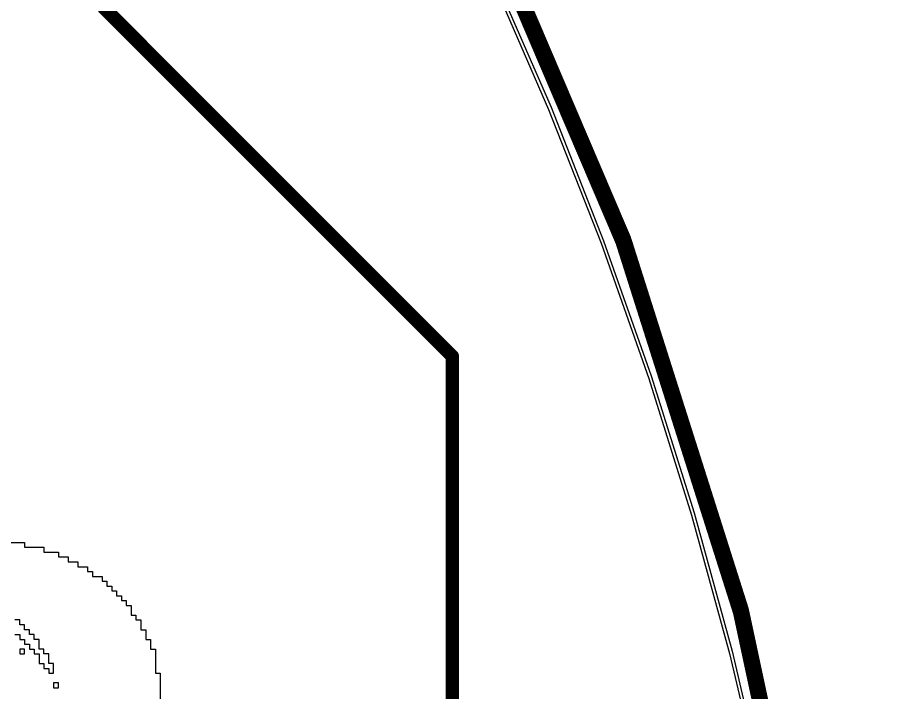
# Model space of a CAD drawing. Header units: inches. Extents: x 0.02 to 6.01, y 0.01 to 5.6.
# Drawn here: x 5.366 to 6.011, y 3.73 to 4.232 of the extents above; entities that cross this region are included whole.
import ezdxf

# ---------------------------------------------------------------- set-up
doc = ezdxf.new("R2010")
doc.units = ezdxf.units.IN
doc.header["$MEASUREMENT"] = 0
for name, color, linetype in [('Bottom Layer', 5, 'Continuous'), ('Top Layer', 1, 'Continuous'), ('Top Overlay', 2, 'Continuous')]:
    doc.layers.add(name, color=color, linetype=linetype)

msp = doc.modelspace()

# ---------------------------------------------------------------- linework, layer by layer
at = {"layer": 'Bottom Layer'}
for p, q in [((5.72089, 4.26296), (5.76345, 4.16519)), ((5.76345, 4.16519), (5.80249, 4.06596)), ((5.80249, 4.06596), (5.83796, 3.9654)), ((5.83796, 3.9654), (5.86983, 3.86363)), ((5.86983, 3.86363), (5.89804, 3.7608)), ((5.89804, 3.7608), (5.92256, 3.65702))]:
    msp.add_line(p, q, dxfattribs=at)
msp.add_lwpolyline([(4.54993, 5.5954, 0.01, 0.01, -0.760418), (3.00371, 0.01993, 0.01, 0.01, 0)], format="xyseb", dxfattribs=at)
at = {"layer": 'Top Layer'}
for p, q in [((5.71905, 4.26115), (5.76161, 4.16338)), ((5.76161, 4.16338), (5.80065, 4.06415)), ((5.80065, 4.06415), (5.83612, 3.96359)), ((5.83612, 3.96359), (5.86799, 3.86183)), ((5.86799, 3.86183), (5.8962, 3.759)), ((5.8962, 3.759), (5.92072, 3.65522))]:
    msp.add_line(p, q, dxfattribs=at)
msp.add_lwpolyline([(4.54809, 5.5936, 0.01, 0.01, -0.760418), (3.00187, 0.01813, 0.01, 0.01, 0)], format="xyseb", dxfattribs=at)
at = {"layer": 'Top Overlay'}
for p, q in [((5.33581, 3.84159), (5.37184, 3.84159)), ((5.37184, 3.84159), (5.37184, 3.83799)), ((5.37184, 3.83799), (5.38625, 3.83799)), ((5.38625, 3.83799), (5.38625, 3.83438)), ((5.38625, 3.83438), (5.39706, 3.83438)), ((5.39706, 3.83438), (5.39706, 3.83078)), ((5.39706, 3.83078), (5.40426, 3.83078)), ((5.40426, 3.83078), (5.40426, 3.82718)), ((5.40426, 3.82718), (5.41147, 3.82718)), ((5.41147, 3.82718), (5.41147, 3.82358)), ((5.41147, 3.82358), (5.41867, 3.82358)), ((5.41867, 3.82358), (5.41867, 3.81997)), ((5.41867, 3.81997), (5.42228, 3.81997)), ((5.42228, 3.81997), (5.42228, 3.81637)), ((5.42228, 3.81637), (5.42948, 3.81637)), ((5.42948, 3.81637), (5.42948, 3.81277)), ((5.42948, 3.81277), (5.43308, 3.81277)), ((5.43308, 3.81277), (5.43308, 3.80917)), ((5.43308, 3.80917), (5.43669, 3.80917)), ((5.43669, 3.80917), (5.43669, 3.80556)), ((5.43669, 3.80556), (5.44029, 3.80556)), ((5.44029, 3.80556), (5.44029, 3.80196)), ((5.44029, 3.80196), (5.44389, 3.80196)), ((5.44389, 3.80196), (5.44389, 3.79836)), ((5.44389, 3.79836), (5.4475, 3.79836)), ((5.4475, 3.79836), (5.4475, 3.79475)), ((5.4475, 3.79475), (5.4511, 3.79475)), ((5.4511, 3.79475), (5.4511, 3.78755)), ((5.36823, 3.78395), (5.36463, 3.78395)), ((5.36823, 3.78034), (5.36823, 3.78395)), ((5.4511, 3.78755), (5.4547, 3.78755)), ((5.4547, 3.78755), (5.4547, 3.78395)), ((5.4547, 3.78395), (5.4583, 3.78395)), ((5.4583, 3.78395), (5.4583, 3.77674)), ((5.37184, 3.78034), (5.36823, 3.78034)), ((5.37184, 3.77674), (5.37184, 3.78034)), ((5.37544, 3.77674), (5.37184, 3.77674)), ((5.37544, 3.77314), (5.37544, 3.77674)), ((5.4583, 3.77674), (5.46191, 3.77674)), ((5.46191, 3.77674), (5.46191, 3.76953)), ((5.36463, 3.77314), (5.36823, 3.77314)), ((5.36823, 3.77314), (5.36823, 3.76953)), ((5.37904, 3.77314), (5.37544, 3.77314)), ((5.37904, 3.76953), (5.37904, 3.77314)), ((5.36823, 3.76953), (5.37184, 3.76953)), ((5.37184, 3.76953), (5.37184, 3.76593)), ((5.37184, 3.76593), (5.37544, 3.76593)), ((5.37544, 3.76593), (5.37544, 3.76233)), ((5.38265, 3.76953), (5.37904, 3.76953)), ((5.38265, 3.76233), (5.38265, 3.76953)), ((5.46191, 3.76953), (5.46551, 3.76953)), ((5.46551, 3.76953), (5.46551, 3.76233)), ((5.37184, 3.76233), (5.36823, 3.76233)), ((5.36823, 3.76233), (5.36823, 3.75873)), ((5.36823, 3.75873), (5.37184, 3.75873)), ((5.37184, 3.75873), (5.37184, 3.76233)), ((5.37544, 3.76233), (5.37904, 3.76233)), ((5.37904, 3.76233), (5.37904, 3.75873)), ((5.37904, 3.75873), (5.38265, 3.75873)), ((5.38625, 3.76233), (5.38265, 3.76233)), ((5.38265, 3.75873), (5.38265, 3.75152)), ((5.38625, 3.75873), (5.38625, 3.76233)), ((5.38985, 3.75873), (5.38625, 3.75873)), ((5.38985, 3.75152), (5.38985, 3.75873)), ((5.46551, 3.76233), (5.46911, 3.76233)), ((5.46911, 3.76233), (5.46911, 3.74431)), ((5.38265, 3.75152), (5.38625, 3.75152)), ((5.38625, 3.75152), (5.38625, 3.74792)), ((5.39345, 3.75152), (5.38985, 3.75152)), ((5.39345, 3.74431), (5.39345, 3.75152)), ((5.38625, 3.74792), (5.38985, 3.74792)), ((5.38985, 3.74792), (5.38985, 3.74431)), ((5.38985, 3.74431), (5.39345, 3.74431)), ((5.46911, 3.74431), (5.47272, 3.74431)), ((5.47272, 3.74431), (5.47272, 3.7227)), ((5.39706, 3.73711), (5.39345, 3.73711)), ((5.39345, 3.73711), (5.39345, 3.73351)), ((5.39345, 3.73351), (5.39706, 3.73351)), ((5.39706, 3.73351), (5.39706, 3.73711))]:
    msp.add_line(p, q, dxfattribs=at)
for points in [[(5.385, 4.285, 0.01, 0.01, 0), (5.69, 3.98, 0.01, 0.01, 0)], [(5.69, 3.98, 0.01, 0.01, 0), (5.69, 2.165, 0.01, 0.01, 0)]]:
    msp.add_lwpolyline(points, format="xyseb", dxfattribs=at)
msp.add_lwpolyline([(5.6875, 3.98, 0.005, 0.005, 1), (5.6925, 3.98, 0.005, 0.005, 1)], format="xyseb", close=True, dxfattribs=at)
msp.add_lwpolyline([(5.6875, 3.98, 0.005, 0.005, 1), (5.6925, 3.98, 0.005, 0.005, 1)], format="xyseb", close=True, dxfattribs=at)

doc.saveas('drawing.dxf')
